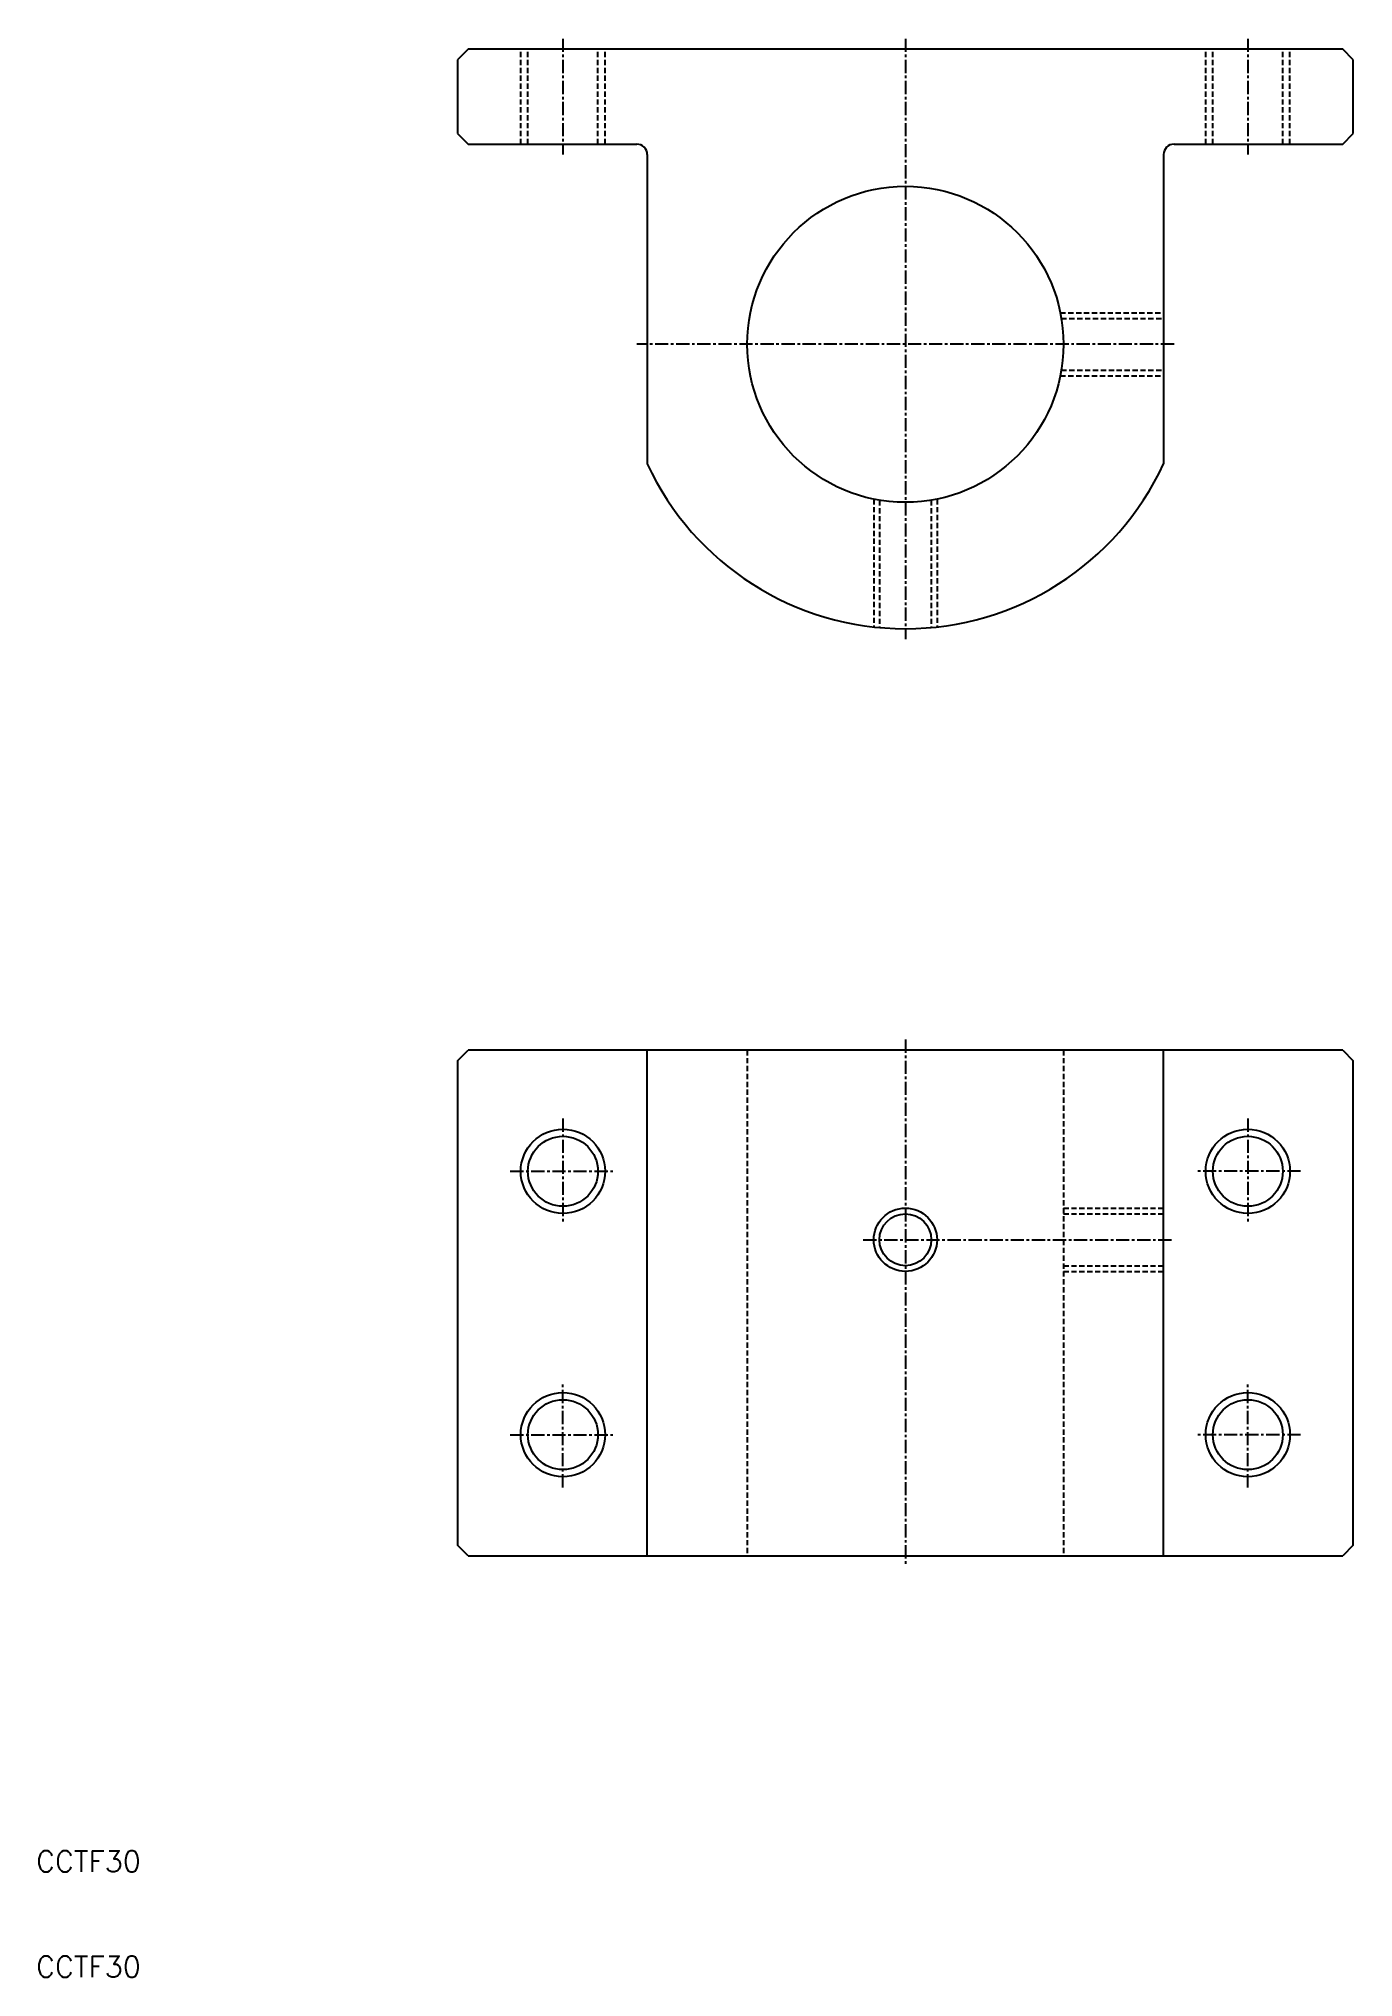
# Model space of a CAD drawing. Extents: x 10 to 135, y 10 to 194.
import ezdxf

# ---------------------------------------------------------------- set-up
doc = ezdxf.new("R2010")
doc.units = 0
doc.linetypes.add('CENTER', pattern=[2, 1.25, -0.25, 0.25, -0.25])
doc.linetypes.add('DASHED', pattern=[0.75, 0.5, -0.25])
doc.layers.get('0').update_dxf_attribs({"linetype": 'CONTINUOUS'})
doc.layers.add('CENTER', color=1, linetype='CENTER')
doc.styles.get("Standard").update_dxf_attribs({"font": 'txt.shx'})

msp = doc.modelspace()

# ---------------------------------------------------------------- linework, layer by layer
at = {"color": 7, "linetype": 'CONTINUOUS'}
for p, q in [((51, 193), (50, 192)), ((50, 192), (50, 185)), ((134, 193), (51, 193)), ((135, 192), (134, 193)), ((135, 185), (135, 192)), ((50, 185), (51, 184)), ((134, 184), (135, 185)), ((51, 184), (67, 184)), ((68, 183), (68, 153.65)), ((117, 183), (117, 153.65)), ((118, 184), (134, 184)), ((50, 97), (51, 98)), ((134, 98), (51, 98)), ((68, 50), (68, 98)), ((117, 50), (117, 98)), ((134, 98), (135, 97)), ((50, 97), (50, 51)), ((135, 51), (135, 97)), ((51, 50), (50, 51)), ((51, 50), (134, 50)), ((135, 51), (134, 50))]:
    msp.add_line(p, q, dxfattribs=at)
at = {"color": 3, "linetype": 'DASHED'}
for p, q in [((56, 184), (56, 193)), ((56.68, 184), (56.68, 193)), ((63.32, 184), (63.32, 193)), ((64, 184), (64, 193)), ((121, 184), (121, 193)), ((121.68, 184), (121.68, 193)), ((128.32, 184), (128.32, 193)), ((129, 184), (129, 193)), ((107.2, 168), (117, 168)), ((107.3, 167.46), (117, 167.46)), ((107.2, 162), (117, 162)), ((107.3, 162.54), (117, 162.54)), ((89.5, 150.3), (89.5, 138.17)), ((90.04, 150.2), (90.04, 138.11)), ((94.96, 150.2), (94.96, 138.11)), ((95.5, 150.3), (95.5, 138.17)), ((77.5, 98), (77.5, 50)), ((107.5, 98), (107.5, 50)), ((107.5, 83), (117, 83)), ((107.5, 82.46), (117, 82.46)), ((107.5, 77.54), (117, 77.54)), ((107.5, 77), (117, 77))]:
    msp.add_line(p, q, dxfattribs=at)
at = {"color": 7, "linetype": 'CONTINUOUS'}
for centre, radius in [((92.5, 165), 15), ((60, 86.5), 3.32), ((125, 86.5), 3.32), ((92.5, 80), 2.46), ((60, 61.5), 3.32), ((125, 61.5), 3.32)]:
    msp.add_circle(centre, radius, dxfattribs=at)
at = {"color": 3, "linetype": 'CONTINUOUS'}
for centre, radius in [((60, 86.5), 4), ((125, 86.5), 4), ((92.5, 80), 3), ((60, 61.5), 4), ((125, 61.5), 4)]:
    msp.add_circle(centre, radius, dxfattribs=at)
at = {"color": 7, "linetype": 'CONTINUOUS'}
for centre, radius, start, end in [((67, 183), 1, 0, 90), ((118, 183), 1, 90, 180), ((92.5, 165), 27, 204.8505, 335.1495)]:
    msp.add_arc(centre, radius, start, end, dxfattribs=at)
at = {"layer": 'CENTER', "color": 1, "linetype": 'CENTER'}
for p, q in [((60, 194), (60, 183)), ((92.5, 194), (92.5, 137)), ((125, 194), (125, 183)), ((118, 165), (67, 165)), ((92.5, 99), (92.5, 49)), ((60, 91.5), (60, 81.5)), ((125, 91.5), (125, 81.5)), ((55, 86.5), (65, 86.5)), ((130, 86.5), (120, 86.5)), ((88.5, 80), (118, 80)), ((60, 56.5), (60, 66.5)), ((125, 56.5), (125, 66.5)), ((55, 61.5), (65, 61.5)), ((130, 61.5), (120, 61.5))]:
    msp.add_line(p, q, dxfattribs=at)

# ---------------------------------------------------------------- texts
at = {"color": 7, "linetype": 'CONTINUOUS'}
for p in [(10, 20), (10, 10)]:
    msp.add_text('CCTF30', height=2, dxfattribs=at).set_placement(p)

doc.saveas('drawing.dxf')
